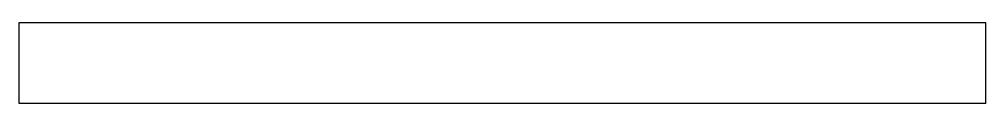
# Model space of a CAD drawing. Extents: x 0 to 95.4, y -102.4 to -94.4.
import ezdxf

# ---------------------------------------------------------------- set-up
doc = ezdxf.new("R2010")
doc.units = 0
doc.header["$LTSCALE"] = 12
doc.header["$MEASUREMENT"] = 0
doc.layers.add('COVER', color=3, linetype='CONTINUOUS')

msp = doc.modelspace()

# ---------------------------------------------------------------- linework, layer by layer
at = {"layer": 'COVER'}
for p, q in [((0, -102.425), (0, -94.425)), ((0, -94.425), (95.426, -94.425)), ((95.426, -102.425), (95.426, -94.425)), ((95.426, -102.425), (0, -102.425))]:
    msp.add_line(p, q, dxfattribs=at)

doc.saveas('drawing.dxf')
